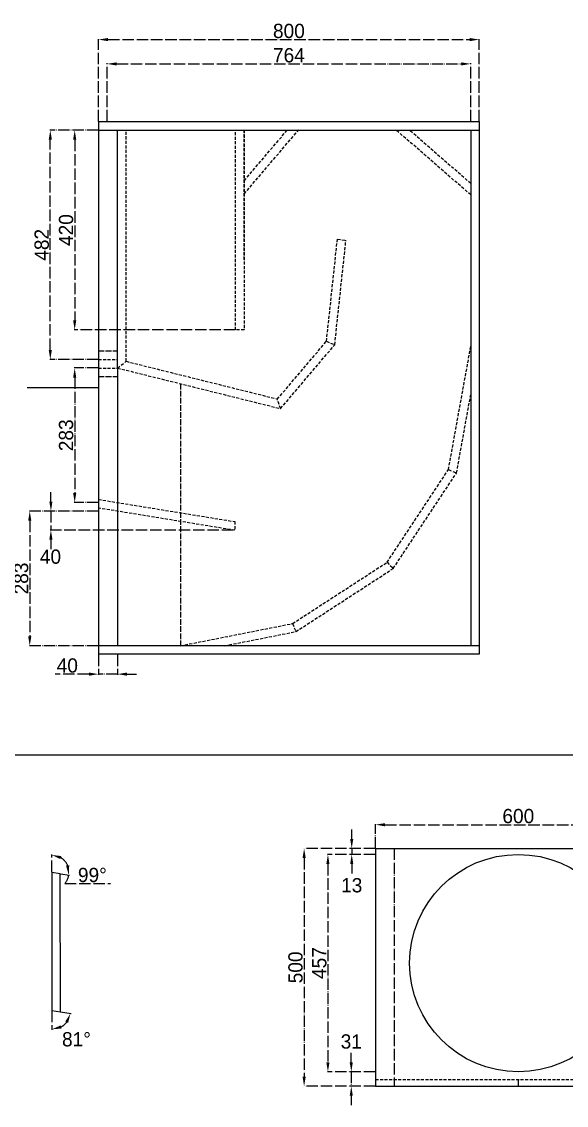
# Model space of a CAD drawing. Header units: millimetres. Extents: x -5727 to 14380, y -5693 to 6274.
# Drawn here: x 11675 to 12819, y -2946 to -668 of the extents above; entities that cross this region are included whole.
import ezdxf

# ---------------------------------------------------------------- set-up
doc = ezdxf.new("R2010")
doc.units = ezdxf.units.MM
for name, pattern in [('ACAD_ISO02W100', [15, 12, -3]), ('ACAD_ISO04W100', [30, 24, -3, 0, -3]), ('HIDDEN', [9.525, 6.35, -3.175])]:
    doc.linetypes.add(name, pattern=pattern)
doc.layers.add('Interior', color=7, linetype='HIDDEN')
doc.layers.add('Linhas apoio', color=8, linetype='ACAD_ISO04W100', transparency=0.3)
doc.dimstyles.new('roy-1', dxfattribs={"dimtxt": 30, "dimasz": 20, "dimexe": 1.25, "dimexo": 0.625, "dimgap": 3, "dimtad": 3, "dimtoh": 1, "dimdec": 0, "dimtxsty": 'Standard', "dimcen": 2.5, "dimadec": 0, "dimazin": 0, "dimtfac": 1, "dimtdec": 0, "dimtmove": 0, "dimatfit": 2, "dimfxl": 1, "dimarcsym": 0})

# ---------------------------------------------------------------- blocks, each defined once
blk = doc.blocks.new('*D262')
at = {"layer": 'Defpoints', "color": 0, "transparency": 16777216}
for p in [(12636.5, -705.2), (11836.5, -877.7), (12636.5, -877.7)]:
    blk.add_point(p, dxfattribs=at)
at = {"layer": 'Linhas apoio', "color": 0, "linetype": 'ACAD_ISO04W100', "lineweight": -2, "transparency": 16777216}
for p, q in [((11836.5, -877.1), (11836.5, -704)), ((11856.5, -705.2), (12616.5, -705.2)), ((12636.5, -877.1), (12636.5, -704))]:
    blk.add_line(p, q, dxfattribs=at)
at = {"layer": 'Linhas apoio', "color": 0, "transparency": 16777216}
for points in [[(11856.5, -701.9), (11856.5, -708.5), (11836.5, -705.2)], [(12616.5, -701.9), (12616.5, -708.5), (12636.5, -705.2)]]:
    blk.add_solid(points, dxfattribs=at)
at = {"layer": 'Linhas apoio', "color": 0, "transparency": 16777216, "insert": (12236.5, -687.2), "char_height": 30, "attachment_point": 5}
blk.add_mtext('800', dxfattribs=at)
blk = doc.blocks.new('*D263')
at = {"layer": 'Defpoints', "color": 0, "transparency": 16777216}
for p in [(12618.5, -756.3), (11854.5, -877.7), (12618.5, -877.7)]:
    blk.add_point(p, dxfattribs=at)
at = {"layer": 'Linhas apoio', "color": 0, "linetype": 'ACAD_ISO04W100', "lineweight": -2, "transparency": 16777216}
for p, q in [((11854.5, -877.1), (11854.5, -755)), ((11874.5, -756.3), (12598.5, -756.3)), ((12618.5, -877.1), (12618.5, -755))]:
    blk.add_line(p, q, dxfattribs=at)
at = {"layer": 'Linhas apoio', "color": 0, "transparency": 16777216}
for points in [[(11874.5, -753), (11874.5, -759.6), (11854.5, -756.3)], [(12598.5, -753), (12598.5, -759.6), (12618.5, -756.3)]]:
    blk.add_solid(points, dxfattribs=at)
at = {"layer": 'Linhas apoio', "color": 0, "transparency": 16777216, "insert": (12236.5, -738.3), "char_height": 30, "attachment_point": 5}
blk.add_mtext('764', dxfattribs=at)
blk = doc.blocks.new('*D279')
at = {"layer": 'Defpoints', "color": 0, "transparency": 16777216}
for p in [(11836.5, -1395.7), (11786.5, -1678.6), (11836.5, -1678.6)]:
    blk.add_point(p, dxfattribs=at)
at = {"layer": 'Linhas apoio', "color": 0, "linetype": 'ACAD_ISO04W100', "lineweight": -2, "transparency": 16777216}
for p, q in [((11835.9, -1395.7), (11785.3, -1395.7)), ((11786.5, -1415.7), (11786.5, -1658.6)), ((11835.9, -1678.6), (11785.3, -1678.6))]:
    blk.add_line(p, q, dxfattribs=at)
at = {"layer": 'Linhas apoio', "color": 0, "transparency": 16777216}
for points in [[(11783.2, -1415.7), (11789.8, -1415.7), (11786.5, -1395.7)], [(11783.2, -1658.6), (11789.8, -1658.6), (11786.5, -1678.6)]]:
    blk.add_solid(points, dxfattribs=at)
at = {"layer": 'Linhas apoio', "color": 0, "transparency": 16777216, "insert": (11768.5, -1537.2), "char_height": 30, "attachment_point": 5, "rotation": 90}
blk.add_mtext('283', dxfattribs=at)
blk = doc.blocks.new('*D280')
at = {"layer": 'Defpoints', "color": 0, "transparency": 16777216}
for p in [(11836.5, -1696.8), (11692.1, -1979.7), (11836.5, -1979.7)]:
    blk.add_point(p, dxfattribs=at)
at = {"layer": 'Linhas apoio', "color": 0, "linetype": 'ACAD_ISO04W100', "lineweight": -2, "transparency": 16777216}
for p, q in [((11835.9, -1696.8), (11690.8, -1696.8)), ((11692.1, -1716.8), (11692.1, -1959.7)), ((11835.9, -1979.7), (11690.8, -1979.7))]:
    blk.add_line(p, q, dxfattribs=at)
at = {"layer": 'Linhas apoio', "color": 0, "transparency": 16777216}
for points in [[(11688.7, -1716.8), (11695.4, -1716.8), (11692.1, -1696.8)], [(11688.7, -1959.7), (11695.4, -1959.7), (11692.1, -1979.7)]]:
    blk.add_solid(points, dxfattribs=at)
at = {"layer": 'Linhas apoio', "color": 0, "transparency": 16777216, "insert": (11674.1, -1838.3), "char_height": 30, "attachment_point": 5, "rotation": 90}
blk.add_mtext('283', dxfattribs=at)
blk = doc.blocks.new('*D281')
at = {"layer": 'Defpoints', "color": 0, "transparency": 16777216}
for p in [(11836.5, -1696.8), (11736.5, -1736.5), (12120.4, -1736.5)]:
    blk.add_point(p, dxfattribs=at)
at = {"layer": 'Linhas apoio', "color": 0, "linetype": 'ACAD_ISO04W100', "lineweight": -2, "transparency": 16777216}
for p, q in [((11736.5, -1676.8), (11736.5, -1656.8)), ((11835.9, -1696.8), (11735.3, -1696.8)), ((11736.5, -1696.8), (11736.5, -1736.5)), ((12119.7, -1736.5), (11735.3, -1736.5)), ((11736.5, -1756.5), (11736.5, -1776.5))]:
    blk.add_line(p, q, dxfattribs=at)
at = {"layer": 'Linhas apoio', "color": 0, "transparency": 16777216}
for points in [[(11733.2, -1676.8), (11739.8, -1676.8), (11736.5, -1696.8)], [(11733.2, -1756.5), (11739.8, -1756.5), (11736.5, -1736.5)]]:
    blk.add_solid(points, dxfattribs=at)
at = {"layer": 'Linhas apoio', "color": 0, "transparency": 16777216, "insert": (11735.6, -1792.6), "char_height": 30, "attachment_point": 5}
blk.add_mtext('40', dxfattribs=at)
blk = doc.blocks.new('*D283')
at = {"layer": 'Defpoints', "color": 0, "transparency": 16777216}
for p in [(11735.3, -895.7), (11836.5, -895.7), (11836.5, -1377.7)]:
    blk.add_point(p, dxfattribs=at)
at = {"layer": 'Linhas apoio', "color": 0, "linetype": 'ACAD_ISO04W100', "lineweight": -2, "transparency": 16777216}
for p, q in [((11835.9, -895.7), (11734, -895.7)), ((11735.3, -1357.7), (11735.3, -915.7)), ((11835.9, -1377.7), (11734, -1377.7))]:
    blk.add_line(p, q, dxfattribs=at)
at = {"layer": 'Linhas apoio', "color": 0, "transparency": 16777216}
for points in [[(11731.9, -915.7), (11738.6, -915.7), (11735.3, -895.7)], [(11731.9, -1357.7), (11738.6, -1357.7), (11735.3, -1377.7)]]:
    blk.add_solid(points, dxfattribs=at)
at = {"layer": 'Linhas apoio', "color": 0, "transparency": 16777216, "insert": (11717.3, -1136.7), "char_height": 30, "attachment_point": 5, "rotation": 90}
blk.add_mtext('482', dxfattribs=at)
blk = doc.blocks.new('*D284')
at = {"layer": 'Defpoints', "color": 0, "transparency": 16777216}
for p in [(11836.5, -895.7), (11786.5, -1315.7), (12124.5, -1315.7)]:
    blk.add_point(p, dxfattribs=at)
at = {"layer": 'Linhas apoio', "color": 0, "linetype": 'ACAD_ISO04W100', "lineweight": -2, "transparency": 16777216}
for p, q in [((11835.9, -895.7), (11785.3, -895.7)), ((11786.5, -915.7), (11786.5, -1295.7)), ((12123.9, -1315.7), (11785.3, -1315.7))]:
    blk.add_line(p, q, dxfattribs=at)
at = {"layer": 'Linhas apoio', "color": 0, "transparency": 16777216}
for points in [[(11783.2, -915.7), (11789.8, -915.7), (11786.5, -895.7)], [(11783.2, -1295.7), (11789.8, -1295.7), (11786.5, -1315.7)]]:
    blk.add_solid(points, dxfattribs=at)
at = {"layer": 'Linhas apoio', "color": 0, "transparency": 16777216, "insert": (11768.5, -1105.7), "char_height": 30, "attachment_point": 5, "rotation": 90}
blk.add_mtext('420', dxfattribs=at)
blk = doc.blocks.new('*D289')
at = {"layer": 'Defpoints', "color": 0, "transparency": 16777216}
for p in [(11836.5, -1997.7), (11876.5, -1997.7), (11836.5, -2039.4)]:
    blk.add_point(p, dxfattribs=at)
at = {"layer": 'Linhas apoio', "color": 0, "linetype": 'ACAD_ISO04W100', "lineweight": -2, "transparency": 16777216}
for p, q in [((11836.5, -1998.3), (11836.5, -2040.7)), ((11876.5, -1998.3), (11876.5, -2040.7)), ((11816.5, -2039.4), (11745.5, -2039.4)), ((11876.5, -2039.4), (11836.5, -2039.4)), ((11896.5, -2039.4), (11916.5, -2039.4))]:
    blk.add_line(p, q, dxfattribs=at)
at = {"layer": 'Linhas apoio', "color": 0, "transparency": 16777216}
for points in [[(11816.5, -2036.1), (11816.5, -2042.7), (11836.5, -2039.4)], [(11896.5, -2036.1), (11896.5, -2042.7), (11876.5, -2039.4)]]:
    blk.add_solid(points, dxfattribs=at)
at = {"layer": 'Linhas apoio', "color": 0, "transparency": 16777216, "insert": (11771, -2021.4), "char_height": 30, "attachment_point": 5}
blk.add_mtext('40', dxfattribs=at)
blk = doc.blocks.new('*D332')
at = {"layer": 'Defpoints', "color": 0, "transparency": 16777216}
for p in [(11738.5, -2458.9), (11738.5, -2746.5), (11738.5, -2746.5), (11755.8, -2749.3), (11756.5, -2782)]:
    blk.add_point(p, dxfattribs=at)
at = {"layer": 'Linhas apoio', "color": 0, "linetype": 'ACAD_ISO04W100', "lineweight": -2, "transparency": 16777216}
for p, q in [((11738.5, -2747.1), (11738.5, -2787.5)), ((11756.4, -2749.4), (11779, -2753.1))]:
    blk.add_line(p, q, dxfattribs=at)
blk.add_arc((11738.5, -2746.5), 39.8, 299.1353, 321.6715, dxfattribs=at)
at = {"layer": 'Linhas apoio', "color": 0, "transparency": 16777216}
for points in [[(11766.6, -2769.8), (11772.7, -2772.5), (11777.7, -2752.9)], [(11758.7, -2784.5), (11757, -2778), (11738.5, -2786.3)]]:
    blk.add_solid(points, dxfattribs=at)
at = {"layer": 'Linhas apoio', "color": 0, "transparency": 16777216, "insert": (11790.2, -2807.3), "char_height": 30, "attachment_point": 5}
blk.add_mtext('81°', dxfattribs=at)
blk = doc.blocks.new('*D337')
at = {"layer": 'Defpoints', "color": 0, "transparency": 16777216}
for p in [(12418.5, -2406), (12368.5, -2418.5), (12418.5, -2418.5)]:
    blk.add_point(p, dxfattribs=at)
at = {"layer": 'Linhas apoio', "color": 0, "linetype": 'ACAD_ISO04W100', "lineweight": -2, "transparency": 16777216}
for p, q in [((12368.5, -2386), (12368.5, -2366)), ((12417.9, -2406), (12367.3, -2406)), ((12368.5, -2406), (12368.5, -2418.5)), ((12417.9, -2418.5), (12367.3, -2418.5)), ((12368.5, -2438.5), (12368.5, -2458.5))]:
    blk.add_line(p, q, dxfattribs=at)
at = {"layer": 'Linhas apoio', "color": 0, "transparency": 16777216}
for points in [[(12365.2, -2386), (12371.8, -2386), (12368.5, -2406)], [(12365.2, -2438.5), (12371.8, -2438.5), (12368.5, -2418.5)]]:
    blk.add_solid(points, dxfattribs=at)
at = {"layer": 'Linhas apoio', "color": 0, "transparency": 16777216, "insert": (12368.5, -2483.5), "char_height": 30, "attachment_point": 5}
blk.add_mtext('13', dxfattribs=at)
blk = doc.blocks.new('*D338')
at = {"layer": 'Defpoints', "color": 0, "transparency": 16777216}
for p in [(12418.5, -2406), (12268.5, -2906), (12418.5, -2906)]:
    blk.add_point(p, dxfattribs=at)
at = {"layer": 'Linhas apoio', "color": 0, "linetype": 'ACAD_ISO04W100', "lineweight": -2, "transparency": 16777216}
for p, q in [((12417.9, -2406), (12267.3, -2406)), ((12268.5, -2426), (12268.5, -2886)), ((12417.9, -2906), (12267.3, -2906))]:
    blk.add_line(p, q, dxfattribs=at)
at = {"layer": 'Linhas apoio', "color": 0, "transparency": 16777216}
for points in [[(12265.2, -2426), (12271.8, -2426), (12268.5, -2406)], [(12265.2, -2886), (12271.8, -2886), (12268.5, -2906)]]:
    blk.add_solid(points, dxfattribs=at)
at = {"layer": 'Linhas apoio', "color": 0, "transparency": 16777216, "insert": (12250.5, -2656), "char_height": 30, "attachment_point": 5, "rotation": 90}
blk.add_mtext('500', dxfattribs=at)
blk = doc.blocks.new('*D339')
at = {"layer": 'Defpoints', "color": 0, "transparency": 16777216}
for p in [(12418.5, -2418.5), (12318.5, -2875.5), (12418.5, -2875.5)]:
    blk.add_point(p, dxfattribs=at)
at = {"layer": 'Linhas apoio', "color": 0, "linetype": 'ACAD_ISO04W100', "lineweight": -2, "transparency": 16777216}
for p, q in [((12417.9, -2418.5), (12317.3, -2418.5)), ((12318.5, -2438.5), (12318.5, -2855.5)), ((12417.9, -2875.5), (12317.3, -2875.5))]:
    blk.add_line(p, q, dxfattribs=at)
at = {"layer": 'Linhas apoio', "color": 0, "transparency": 16777216}
for points in [[(12315.2, -2438.5), (12321.8, -2438.5), (12318.5, -2418.5)], [(12315.2, -2855.5), (12321.8, -2855.5), (12318.5, -2875.5)]]:
    blk.add_solid(points, dxfattribs=at)
at = {"layer": 'Linhas apoio', "color": 0, "transparency": 16777216, "insert": (12300.5, -2647), "char_height": 30, "attachment_point": 5, "rotation": 90}
blk.add_mtext('457', dxfattribs=at)
blk = doc.blocks.new('*D340')
at = {"layer": 'Defpoints', "color": 0, "transparency": 16777216}
for p in [(12418.5, -2875.5), (12367.6, -2906), (12418.5, -2906)]:
    blk.add_point(p, dxfattribs=at)
at = {"layer": 'Linhas apoio', "color": 0, "linetype": 'ACAD_ISO04W100', "lineweight": -2, "transparency": 16777216}
for p, q in [((12367.6, -2855.5), (12367.6, -2835.5)), ((12417.9, -2875.5), (12366.3, -2875.5)), ((12367.6, -2875.5), (12367.6, -2906)), ((12417.9, -2906), (12366.3, -2906)), ((12367.6, -2926), (12367.6, -2946))]:
    blk.add_line(p, q, dxfattribs=at)
at = {"layer": 'Linhas apoio', "color": 0, "transparency": 16777216}
for points in [[(12364.2, -2855.5), (12370.9, -2855.5), (12367.6, -2875.5)], [(12364.2, -2926), (12370.9, -2926), (12367.6, -2906)]]:
    blk.add_solid(points, dxfattribs=at)
at = {"layer": 'Linhas apoio', "color": 0, "transparency": 16777216, "insert": (12367.6, -2812), "char_height": 30, "attachment_point": 5}
blk.add_mtext('31', dxfattribs=at)
blk = doc.blocks.new('*D347')
at = {"layer": 'Defpoints', "color": 0, "transparency": 16777216}
for p in [(13018.5, -2356), (12418.5, -2406), (13018.5, -2406)]:
    blk.add_point(p, dxfattribs=at)
at = {"layer": 'Linhas apoio', "color": 0, "linetype": 'ACAD_ISO04W100', "lineweight": -2, "transparency": 16777216}
for p, q in [((12418.5, -2405.4), (12418.5, -2354.8)), ((12438.5, -2356), (12998.5, -2356)), ((13018.5, -2405.4), (13018.5, -2354.8))]:
    blk.add_line(p, q, dxfattribs=at)
at = {"layer": 'Linhas apoio', "color": 0, "transparency": 16777216}
for points in [[(12438.5, -2352.7), (12438.5, -2359.4), (12418.5, -2356)], [(12998.5, -2352.7), (12998.5, -2359.4), (13018.5, -2356)]]:
    blk.add_solid(points, dxfattribs=at)
at = {"layer": 'Linhas apoio', "color": 0, "transparency": 16777216, "insert": (12718.5, -2338), "char_height": 30, "attachment_point": 5}
blk.add_mtext('600', dxfattribs=at)
blk = doc.blocks.new('*D394')
at = {"layer": 'Defpoints', "color": 0, "transparency": 16777216}
for p in [(11758, -2425.5), (11738.2, -2456), (11738.2, -2456), (11756.2, -2458.9), (11738.5, -2746.5)]:
    blk.add_point(p, dxfattribs=at)
at = {"layer": 'Linhas apoio', "color": 0, "linetype": 'ACAD_ISO04W100', "lineweight": -2, "transparency": 16777216}
for p, q in [((11738.2, -2455.4), (11738.2, -2418.4)), ((11756.8, -2459), (11775.3, -2462)), ((11765.6, -2479.9), (11861.6, -2479.9))]:
    blk.add_line(p, q, dxfattribs=at)
for start, end in [(22.7525, 58.1047), (318.8601, 350.8063)]:
    blk.add_arc((11738.2, -2456), 36.3, start, end, dxfattribs=at)
at = {"layer": 'Linhas apoio', "color": 0, "transparency": 16777216}
for points in [[(11756.5, -2428.3), (11758.3, -2421.9), (11738.2, -2419.7)], [(11775, -2441.5), (11768.4, -2442.3), (11774.1, -2461.8)]]:
    blk.add_solid(points, dxfattribs=at)
at = {"layer": 'Linhas apoio', "color": 0, "transparency": 16777216, "insert": (11823.6, -2461.9), "char_height": 30, "attachment_point": 5}
blk.add_mtext('99°', dxfattribs=at)

msp = doc.modelspace()

# ---------------------------------------------------------------- linework, layer by layer
for p, q in [((11836.5, -877.717), (11836.5, -1997.717)), ((11836.5, -877.717), (12636.5, -877.717)), ((12636.5, -877.717), (12636.5, -1997.717)), ((11836.5, -895.717), (12636.5, -895.717)), ((11876.5, -1395.717), (11876.5, -895.717)), ((12618.5, -895.717), (12618.5, -1979.717)), ((11876.5, -1395.717), (11876.5, -1395.717)), ((11876.5, -1395.717), (11876.5, -1979.717)), ((11736.5, -1437.717), (11686.5, -1437.717)), ((11786.5, -1437.717), (11736.5, -1437.717)), ((11836.5, -1437.717), (11786.5, -1437.717)), ((12636.5, -1979.717), (11836.5, -1979.717)), ((12008.505, -1979.717), (12008.505, -1979.717)), ((12636.5, -1997.717), (11836.5, -1997.717)), ((10306.197, -2208.863), (13176.197, -2208.863)), ((12418.516, -2406.039), (13018.516, -2406.039)), ((12418.516, -2406.039), (12418.516, -2906.039)), ((11738.222, -2455.99), (11738.48, -2746.516)), ((11738.222, -2455.99), (11756.225, -2458.904)), ((11756.483, -2749.43), (11756.225, -2458.904)), ((11738.48, -2746.516), (11756.483, -2749.43)), ((12718.516, -2891.975), (12718.516, -2906.039)), ((12418.516, -2906.039), (13018.516, -2906.039))]:
    msp.add_line(p, q)
msp.add_circle((12718.516, -2647.039), 228.5)
at = {"layer": 'Interior', "linetype": 'HIDDEN'}
for p, q in [((11894.5, -1381.654), (11894.5, -895.717)), ((11876.5, -1395.717), (11894.5, -1381.654)), ((11894.5, -1381.654), (12211.913, -1460.794))]:
    msp.add_line(p, q, dxfattribs=at)
at = {"layer": 'Interior'}
for p, q in [((12124.5, -1315.717), (12124.5, -895.717)), ((12142.5, -1029.717), (12257.155, -894.872)), ((12142.5, -1167.874), (12142.5, -895.717)), ((12142.5, -895.717), (12142.5, -1315.717)), ((12142.5, -1001.929), (12232.809, -895.717)), ((12618.5, -1031.717), (12462.266, -895.717)), ((12618.5, -1007.853), (12489.681, -895.717)), ((12315.489, -1339.426), (12338.429, -1124.982)), ((12332.798, -1346.842), (12356.327, -1126.896)), ((12338.429, -1124.982), (12356.327, -1126.896)), ((12142.5, -1315.717), (12124.5, -1315.717)), ((12212.126, -1461.402), (12315.489, -1339.426)), ((12315.489, -1339.426), (12332.798, -1346.842)), ((12219.015, -1481.115), (12332.798, -1346.842)), ((12571.689, -1609.646), (12618.5, -1350.848)), ((11836.5, -1377.717), (11876.5, -1377.717)), ((11836.5, -1395.717), (11876.5, -1395.717)), ((11876.5, -1395.717), (12219.015, -1481.115)), ((12588.741, -1616.502), (12618.5, -1451.977)), ((12219.015, -1481.115), (12211.913, -1460.794)), ((12442.658, -1804.181), (12571.835, -1609.427)), ((12455.594, -1817.243), (12588.741, -1616.502)), ((12571.835, -1609.427), (12588.741, -1616.502)), ((11836.5, -1672.088), (12123.253, -1718.761)), ((12123.253, -1736.998), (11836.5, -1690.325)), ((12123.253, -1718.761), (12123.253, -1736.998)), ((12244.228, -1933.043), (12442.658, -1804.181)), ((12251.125, -1950.026), (12455.594, -1817.243)), ((12442.658, -1804.181), (12455.594, -1817.243)), ((12008.505, -1979.717), (12244.228, -1933.043)), ((12244.228, -1933.043), (12251.125, -1950.026)), ((12101.176, -1979.717), (12251.125, -1950.026)), ((12418.516, -2891.975), (13018.516, -2891.975))]:
    msp.add_line(p, q, dxfattribs=at)
at = {"layer": 'Interior', "linetype": 'ACAD_ISO02W100'}
for p, q in [((11836.5, -1359.717), (11876.5, -1359.717)), ((11836.5, -1413.717), (11876.5, -1413.717)), ((12008.505, -1428.629), (12008.505, -1979.717))]:
    msp.add_line(p, q, dxfattribs=at)
at = {"layer": 'Linhas apoio'}
msp.add_line((12457.841, -2406.039), (12457.841, -2906.039), dxfattribs=at)

# ---------------------------------------------------------------- dimensions: what is measured, and where the dimension line sits
for base, p1, p2, picture, middle in [((12636.5, -705.208), (11836.5, -877.717), (12636.5, -877.717), '*D262', (12236.5, -687.208)), ((12618.5, -756.284), (11854.5, -877.717), (12618.5, -877.717), '*D263', (12236.5, -738.284)), ((11836.5, -2039.414), (11876.5, -1997.717), (11836.5, -1997.717), '*D289', (11771, -2021.414)), ((13018.516, -2356.039), (12418.516, -2406.039), (13018.516, -2406.039), '*D347', (12718.516, -2338.039))]:
    dim = msp.add_linear_dim(base=base, p1=p1, p2=p2, dimstyle='roy-1', dxfattribs=at)
    dim.commit()
    dim.dimension.update_dxf_attribs({"geometry": picture, "text_midpoint": middle})
for base, p1, p2, picture, middle in [((11735.25, -895.717), (11836.5, -1377.717), (11836.5, -895.717), '*D283', (11717.25, -1136.717)), ((11786.5, -1315.717), (11836.5, -895.717), (12124.5, -1315.717), '*D284', (11768.5, -1105.717)), ((11786.5, -1678.599), (11836.5, -1395.717), (11836.5, -1678.599), '*D279', (11768.5, -1537.158)), ((11692.064, -1979.717), (11836.5, -1696.835), (11836.5, -1979.717), '*D280', (11674.064, -1838.276)), ((12268.516, -2906.039), (12418.516, -2406.039), (12418.516, -2906.039), '*D338', (12250.516, -2656.039)), ((12318.516, -2875.539), (12418.516, -2418.539), (12418.516, -2875.539), '*D339', (12300.516, -2647.039))]:
    dim = msp.add_linear_dim(base=base, p1=p1, p2=p2, angle=90, dimstyle='roy-1', dxfattribs=at)
    dim.commit()
    dim.dimension.update_dxf_attribs({"geometry": picture, "text_midpoint": middle})
for base, p1, p2, picture, middle in [((11736.5, -1736.527), (11836.5, -1696.835), (12120.361, -1736.527), '*D281', (11735.55, -1792.579)), ((12368.515888676, -2418.538546478), (12418.515888676, -2406.038546478), (12418.515888676, -2418.538546478), '*D337', (12368.515888676, -2483.490154269)), ((12367.578388676, -2906.038546478), (12418.515888676, -2875.538546478), (12418.515888676, -2906.038546478), '*D340', (12367.578388676, -2811.982605503))]:
    dim = msp.add_linear_dim(base=base, p1=p1, p2=p2, angle=90, dimstyle='roy-1', override={"dimtmove": 2}, dxfattribs=at)
    dim.commit()
    dim.dimension.update_dxf_attribs({"geometry": picture, "text_midpoint": middle, "dimtype": 160})
dim = msp.add_angular_dim_2l(base=(11758.03, -2425.524), line1=((11738.222, -2455.99), (11756.225, -2458.904)), line2=((11738.222, -2455.99), (11738.48, -2746.516)), dimstyle='roy-1', dxfattribs=at)
dim.commit()
dim.dimension.update_dxf_attribs({"geometry": '*D394', "text_midpoint": (11823.59, -2461.898)})
dim = msp.add_angular_dim_2l(base=(11756.491, -2781.962), line1=((11738.48, -2746.516), (11738.478, -2458.904)), line2=((11755.769, -2749.315), (11738.48, -2746.516)), dimstyle='roy-1', override={"dimtmove": 2}, dxfattribs=at)
dim.commit()
dim.dimension.update_dxf_attribs({"geometry": '*D332', "text_midpoint": (11790.177, -2807.252)})

doc.saveas('drawing.dxf')
